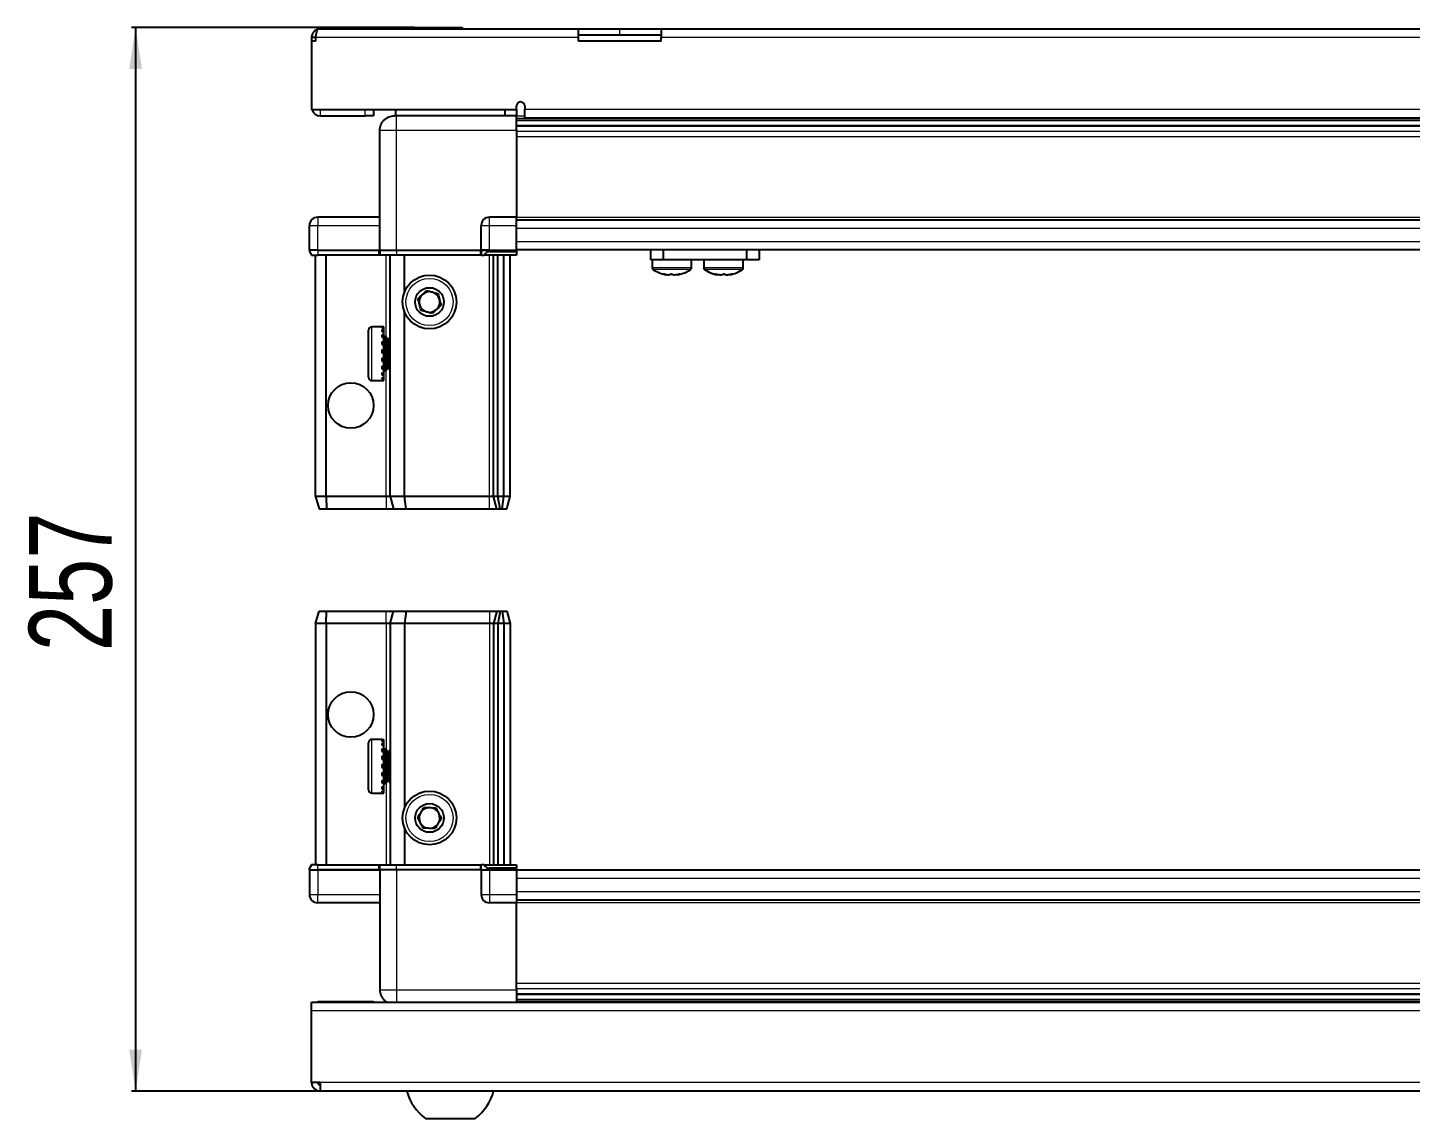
# Model space of a CAD drawing. Header units: millimetres. Extents: x 877 to 2763, y 126 to 1887.
# Drawn here: x 932.6 to 1266.6, y 125.5 to 389.1 of the extents above; entities that cross this region are included whole.
import ezdxf

# ---------------------------------------------------------------- set-up
doc = ezdxf.new("R2010")
doc.units = ezdxf.units.MM
doc.layers.add('FORMAT', color=7, linetype='Continuous')
doc.styles.add('SLDTEXTSTYLE0', font='TXT', dxfattribs={"width": 0.75})
doc.dimstyles.new('SLDDIMSTYLE0', dxfattribs={"dimtxt": 20, "dimasz": 10, "dimexe": 0, "dimexo": 0.0625, "dimgap": 5, "dimtad": 2, "dimdec": 1, "dimrnd": 1e-09, "dimzin": 12, "dimdsep": 46, "dimtxsty": 'SLDTEXTSTYLE0', "dimsah": 1, "dimcen": 0.09, "dimadec": 0, "dimazin": 3, "dimtfac": 1, "dimtofl": 0, "dimtmove": 0, "dimatfit": 3, "dimfxl": 0, "dimfrac": 2, "dimtolj": 1, "dimtzin": 12, "dimarcsym": 0})

# ---------------------------------------------------------------- blocks, each defined once
blk = doc.blocks.new('_D_10')
at = {"layer": 'FORMAT'}
for p, q in [((1026.03, 389.1), (957.67, 389.1)), ((958.67, 389.1), (958.67, 132.1)), ((1003.26, 132.1), (957.67, 132.1))]:
    blk.add_line(p, q, dxfattribs=at)
for points in [[(958.67, 389.1), (957.13, 379.1), (960.21, 379.1)], [(958.67, 132.1), (960.21, 142.1), (957.13, 142.1)]]:
    blk.add_solid(points, dxfattribs=at)
at = {"layer": 'FORMAT', "insert": (932.89, 238.44), "char_height": 20, "attachment_point": 1, "rotation": 90, "style": 'SLDTEXTSTYLE0'}
blk.add_mtext('257', dxfattribs=at)

msp = doc.modelspace()

# ---------------------------------------------------------------- linework, layer by layer
at = {"color": 7, "linetype": 'Continuous', "lineweight": 25}
for p, q in [((1002.77, 388.8), (1065.67, 388.8)), ((1026.04, 389.1), (1026.04, 388.8)), ((1026.04, 389.1), (1037.61, 389.1)), ((1037.61, 388.8), (1037.61, 389.1)), ((1065.67, 386.7), (1065.67, 388.8)), ((1065.67, 388.8), (1075.67, 388.8)), ((1075.67, 388.8), (1085.67, 388.8)), ((1085.67, 388.8), (1515.67, 388.8)), ((1085.67, 388.8), (1085.67, 386.7)), ((1002.17, 386.7), (1001.17, 386.7)), ((1001.17, 386.7), (1001.17, 385.8)), ((1001.17, 385.8), (1001.17, 369.3)), ((1002.17, 385.8), (1001.17, 385.8)), ((1002.17, 386.7), (1002.17, 385.8)), ((1075.67, 387.3), (1065.67, 387.3)), ((1065.67, 385.8), (1065.67, 386.7)), ((1085.67, 385.8), (1065.67, 385.8)), ((1085.67, 387.3), (1075.67, 387.3)), ((1085.67, 385.8), (1085.67, 386.7)), ((1001.17, 369.3), (1050.67, 369.3)), ((1003.27, 367.8), (1014.17, 367.8)), ((1016.17, 367.8), (1014.17, 367.8)), ((1016.17, 369.3), (1016.17, 367.8)), ((1021.42, 369.3), (1021.42, 367.8)), ((1050.67, 367.8), (1021.67, 367.8)), ((1047.92, 367.8), (1047.92, 369.3)), ((1050.67, 369.3), (1050.67, 370.15)), ((1050.67, 369.3), (1050.67, 367.8)), ((1052.67, 370.15), (1052.67, 369.4)), ((1052.67, 367.3), (1052.67, 369.4)), ((1017.67, 335.3), (1017.67, 364.3)), ((1050.67, 367.15), (1074.55, 367.15)), ((1550.67, 365.36), (1050.67, 365.36)), ((1550.67, 365.33), (1050.67, 365.33)), ((1050.67, 364.3), (1050.67, 343.3)), ((1052.67, 367.3), (1548.67, 367.3)), ((1069.17, 367.3), (1069.17, 367.15)), ((1069.34, 367.3), (1069.34, 367.15)), ((1069.54, 367.3), (1069.54, 367.15)), ((1070.09, 367.3), (1070.09, 367.15)), ((1070.51, 367.3), (1070.51, 367.15)), ((1071.4, 367.3), (1071.4, 367.15)), ((1071.98, 367.3), (1071.98, 367.15)), ((1073.12, 367.3), (1073.12, 367.15)), ((1073.81, 367.3), (1073.81, 367.15)), ((1074.55, 367.15), (1075.09, 367.15)), ((1075.09, 367.3), (1075.09, 367.15)), ((1075.09, 367.15), (1075.1, 367.15)), ((1075.1, 367.15), (1075.83, 367.15)), ((1075.28, 367.3), (1075.28, 367.15)), ((1075.78, 367.3), (1075.78, 367.15)), ((1075.83, 367.3), (1075.83, 367.15)), ((1075.83, 367.15), (1076.79, 367.15)), ((1075.83, 367.15), (1075.83, 367.15)), ((1076.79, 367.15), (1524.55, 367.15)), ((1077.12, 367.3), (1077.12, 367.15)), ((1077.13, 367.3), (1077.13, 367.15)), ((1077.83, 367.3), (1077.83, 367.15)), ((1079.01, 367.3), (1079.01, 367.15)), ((1079.62, 367.3), (1079.62, 367.15)), ((1080.57, 367.3), (1080.57, 367.15)), ((1081.02, 367.3), (1081.02, 367.15)), ((1081.65, 367.3), (1081.65, 367.15)), ((1081.9, 367.3), (1081.9, 367.15)), ((1082.15, 367.3), (1082.15, 367.15)), ((1082.17, 367.3), (1082.17, 367.15)), ((1000.67, 335.3), (1000.67, 341.3)), ((1017.67, 343.3), (1002.67, 343.3)), ((1042.17, 335.3), (1042.17, 341.3)), ((1050.67, 343.3), (1044.17, 343.3)), ((1050.67, 341.3), (1050.67, 343.3)), ((1050.67, 342.65), (1550.67, 342.65)), ((1050.67, 335.3), (1050.67, 341.3)), ((1000.67, 335.3), (1000.67, 334.97)), ((1002.67, 335.3), (1000.67, 335.3)), ((1000.67, 335.3), (1000.67, 334.97)), ((1000.67, 335.3), (1000.67, 335.3)), ((1000.67, 334.97), (1001.17, 334.1)), ((1000.67, 334.97), (1001.17, 334.1)), ((1001.17, 334.1), (1002.67, 334.1)), ((1002.17, 275.8), (1002.17, 334.1)), ((1002.67, 335.3), (1017.47, 335.3)), ((1017.47, 334.1), (1002.67, 334.1)), ((1004.67, 275.8), (1004.67, 334.1)), ((1017.47, 335.3), (1017.67, 335.3)), ((1017.67, 334.1), (1017.47, 334.1)), ((1017.67, 335.3), (1017.67, 334.1)), ((1017.67, 335.3), (1021.67, 335.3)), ((1021.67, 334.1), (1017.67, 334.1)), ((1020.17, 275.8), (1020.17, 334.1)), ((1021.67, 335.3), (1041.97, 335.3)), ((1041.97, 334.1), (1021.67, 334.1)), ((1023.67, 325.3), (1023.67, 334.1)), ((1041.97, 335.3), (1042.17, 335.3)), ((1042.17, 334.1), (1041.97, 334.1)), ((1042.17, 335.3), (1042.17, 334.1)), ((1044.17, 335.3), (1042.17, 335.3)), ((1042.17, 335.3), (1044.17, 335.3)), ((1042.17, 334.1), (1042.85, 334.1)), ((1050.67, 334.1), (1042.85, 334.1)), ((1044.17, 335.3), (1050.67, 335.3)), ((1044.17, 334.97), (1050.67, 334.97)), ((1045.17, 275.8), (1045.17, 334.1)), ((1046.17, 275.8), (1046.17, 334.1)), ((1047.67, 275.8), (1047.67, 334.1)), ((1049.17, 275.8), (1049.17, 334.1)), ((1050.67, 335.45), (1550.67, 335.45)), ((1050.67, 335.3), (1050.67, 334.97)), ((1050.67, 334.97), (1050.67, 334.1)), ((1083.12, 332.95), (1083.12, 335.45)), ((1086.12, 335.45), (1086.12, 332.95)), ((1106.32, 332.95), (1106.32, 335.45)), ((1109.32, 335.45), (1109.32, 332.95)), ((1086.12, 332.95), (1083.12, 332.95)), ((1083.47, 332.95), (1083.47, 331.05)), ((1106.32, 332.95), (1086.12, 332.95)), ((1092.97, 331.05), (1092.97, 332.95)), ((1095.92, 332.95), (1095.92, 331.05)), ((1095.97, 332.95), (1095.97, 331.05)), ((1105.47, 331.05), (1105.47, 332.95)), ((1109.32, 332.95), (1106.32, 332.95)), ((1023.67, 275.8), (1023.67, 320.3)), ((1014.97, 304.6), (1014.97, 316)), ((1018.67, 316.8), (1015.77, 316.8)), ((1018.17, 316.71), (1018.67, 316.71)), ((1018.17, 316.71), (1018.17, 316.55)), ((1018.17, 316.55), (1018.67, 316.55)), ((1018.17, 316.06), (1018.67, 316.06)), ((1018.17, 316.06), (1018.17, 315.68)), ((1018.17, 315.68), (1018.67, 315.68)), ((1018.17, 314.84), (1018.67, 314.84)), ((1018.17, 314.84), (1018.17, 314.28)), ((1018.17, 314.28), (1018.67, 314.28)), ((1018.67, 316.71), (1018.67, 316.8)), ((1018.67, 316.55), (1018.67, 316.71)), ((1018.67, 316.06), (1018.67, 316.55)), ((1018.67, 315.68), (1018.67, 316.06)), ((1018.67, 314.84), (1018.67, 315.68)), ((1018.67, 314.28), (1018.67, 314.84)), ((1018.77, 314.7), (1018.67, 314.7)), ((1018.67, 313.18), (1018.67, 314.28)), ((1018.77, 313.19), (1018.77, 314.7)), ((1019.66, 313.61), (1019.17, 314.3)), ((1019.17, 306.3), (1019.17, 314.3)), ((1020.14, 314.3), (1019.66, 313.61)), ((1020.17, 314.3), (1020.14, 314.3)), ((1020.14, 306.3), (1020.14, 314.3)), ((1018.17, 313.18), (1018.67, 313.18)), ((1018.17, 313.18), (1018.17, 312.5)), ((1018.17, 312.5), (1018.67, 312.5)), ((1018.17, 311.24), (1018.67, 311.24)), ((1018.17, 311.24), (1018.17, 310.5)), ((1018.17, 310.94), (1018.67, 310.94)), ((1018.67, 312.5), (1018.67, 313.18)), ((1018.67, 311.24), (1018.67, 312.5)), ((1018.67, 310.94), (1018.67, 311.24)), ((1018.77, 305.9), (1018.77, 313.19)), ((1019.66, 307), (1019.66, 313.61)), ((1018.17, 310.5), (1018.67, 310.5)), ((1018.17, 309.21), (1018.67, 309.21)), ((1018.17, 309.21), (1018.17, 308.49)), ((1018.17, 309.07), (1018.67, 309.07)), ((1018.17, 308.49), (1018.67, 308.49)), ((1018.67, 309.21), (1018.67, 310.5)), ((1018.67, 308.49), (1018.67, 309.07)), ((1018.67, 307.28), (1018.67, 308.49)), ((1018.17, 307.28), (1018.67, 307.28)), ((1018.17, 307.28), (1018.17, 306.65)), ((1018.17, 306.65), (1018.67, 306.65)), ((1018.17, 305.65), (1018.67, 305.65)), ((1018.17, 305.65), (1018.17, 305.17)), ((1018.17, 305.17), (1018.67, 305.17)), ((1018.17, 304.48), (1018.67, 304.48)), ((1018.17, 304.48), (1018.17, 304.19)), ((1018.17, 304.19), (1018.67, 304.19)), ((1018.67, 306.65), (1018.67, 307.28)), ((1018.67, 305.65), (1018.67, 306.65)), ((1018.67, 305.9), (1018.77, 305.9)), ((1018.67, 305.17), (1018.67, 305.65)), ((1018.67, 304.48), (1018.67, 305.17)), ((1018.67, 304.19), (1018.67, 304.48)), ((1018.67, 303.87), (1018.67, 304.19)), ((1019.17, 306.3), (1019.66, 307)), ((1019.66, 307), (1020.14, 306.3)), ((1020.14, 306.3), (1020.17, 306.3)), ((1015.77, 303.8), (1018.67, 303.8)), ((1018.17, 303.87), (1018.67, 303.87)), ((1018.17, 303.87), (1018.17, 303.81)), ((1018.17, 303.81), (1018.67, 303.81)), ((1018.67, 303.81), (1018.67, 303.87)), ((1018.67, 303.8), (1018.67, 303.81)), ((1004.67, 275.8), (1002.17, 275.8)), ((1002.17, 275.8), (1002.98, 272.8)), ((1019.17, 275.8), (1004.67, 275.8)), ((1004.67, 275.8), (1004.83, 272.8)), ((1020.17, 275.8), (1019.17, 275.8)), ((1023.67, 275.8), (1020.17, 275.8)), ((1020.17, 275.8), (1020.98, 272.8)), ((1044.17, 275.8), (1023.67, 275.8)), ((1024.01, 272.8), (1023.67, 275.8)), ((1045.17, 275.8), (1044.17, 275.8)), ((1046.17, 275.8), (1045.17, 275.8)), ((1045.98, 272.8), (1045.17, 275.8)), ((1047.67, 275.8), (1046.17, 275.8)), ((1046.72, 272.8), (1046.17, 275.8)), ((1047.22, 272.8), (1047.67, 275.8)), ((1049.17, 275.8), (1047.67, 275.8)), ((1048.37, 272.8), (1049.17, 275.8)), ((1002.98, 272.8), (1004.83, 272.8)), ((1004.83, 272.8), (1019.17, 272.8)), ((1019.17, 272.8), (1020.98, 272.8)), ((1020.98, 272.8), (1024.01, 272.8)), ((1024.01, 272.8), (1044.17, 272.8)), ((1044.17, 272.8), (1045.98, 272.8)), ((1045.98, 272.8), (1046.72, 272.8)), ((1046.72, 272.8), (1047.22, 272.8)), ((1047.22, 272.8), (1048.37, 272.8)), ((1002.17, 245.1), (1002.98, 248.1)), ((1002.98, 248.1), (1004.83, 248.1)), ((1004.67, 245.1), (1004.83, 248.1)), ((1004.83, 248.1), (1019.17, 248.1)), ((1019.17, 248.1), (1020.98, 248.1)), ((1020.17, 245.1), (1020.98, 248.1)), ((1020.98, 248.1), (1024.01, 248.1)), ((1024.01, 248.1), (1023.67, 245.1)), ((1024.01, 248.1), (1044.17, 248.1)), ((1044.17, 248.1), (1045.98, 248.1)), ((1045.98, 248.1), (1045.17, 245.1)), ((1045.98, 248.1), (1046.72, 248.1)), ((1046.72, 248.1), (1046.17, 245.1)), ((1046.72, 248.1), (1047.22, 248.1)), ((1047.22, 248.1), (1047.67, 245.1)), ((1047.22, 248.1), (1048.37, 248.1)), ((1048.37, 248.1), (1049.17, 245.1)), ((1004.67, 245.1), (1002.17, 245.1)), ((1002.17, 245.1), (1002.17, 186.8)), ((1019.17, 245.1), (1004.67, 245.1)), ((1004.67, 245.1), (1004.67, 186.8)), ((1020.17, 245.1), (1019.17, 245.1)), ((1023.67, 245.1), (1020.17, 245.1)), ((1020.17, 245.1), (1020.17, 186.8)), ((1044.17, 245.1), (1023.67, 245.1)), ((1023.67, 245.1), (1023.67, 200.6)), ((1045.17, 245.1), (1044.17, 245.1)), ((1046.17, 245.1), (1045.17, 245.1)), ((1045.17, 245.1), (1045.17, 186.8)), ((1047.67, 245.1), (1046.17, 245.1)), ((1046.17, 245.1), (1046.17, 186.8)), ((1049.17, 245.1), (1047.67, 245.1)), ((1047.67, 245.1), (1047.67, 186.8)), ((1049.17, 245.1), (1049.17, 186.8)), ((1014.97, 204.91), (1014.97, 216.3)), ((1018.17, 217.1), (1015.77, 217.1)), ((1018.17, 217.1), (1018.17, 217.1)), ((1018.17, 217.1), (1018.67, 217.1)), ((1018.17, 216.91), (1018.67, 216.91)), ((1018.17, 216.91), (1018.17, 216.69)), ((1018.17, 216.69), (1018.67, 216.69)), ((1018.17, 216.12), (1018.67, 216.12)), ((1018.17, 216.12), (1018.17, 215.69)), ((1018.17, 215.69), (1018.67, 215.69)), ((1018.17, 214.78), (1018.67, 214.78)), ((1018.17, 214.78), (1018.17, 214.19)), ((1018.17, 214.19), (1018.67, 214.19)), ((1018.67, 216.91), (1018.67, 217.1)), ((1018.67, 216.69), (1018.67, 216.91)), ((1018.67, 216.12), (1018.67, 216.69)), ((1018.67, 215.69), (1018.67, 216.12)), ((1018.67, 214.78), (1018.67, 215.69)), ((1018.77, 215), (1018.67, 215)), ((1018.67, 214.19), (1018.67, 214.78)), ((1018.67, 213.04), (1018.67, 214.19)), ((1018.77, 206.2), (1018.77, 215)), ((1019.66, 213.91), (1019.17, 214.6)), ((1019.17, 206.61), (1019.17, 214.6)), ((1020.14, 214.6), (1019.66, 213.91)), ((1019.66, 207.3), (1019.66, 213.91)), ((1020.17, 214.6), (1020.14, 214.6)), ((1020.14, 206.61), (1020.14, 214.6)), ((1018.17, 213.04), (1018.67, 213.04)), ((1018.17, 213.04), (1018.17, 212.34)), ((1018.17, 212.34), (1018.67, 212.34)), ((1018.17, 211.06), (1018.67, 211.06)), ((1018.17, 211.06), (1018.17, 210.32)), ((1018.17, 210.91), (1018.67, 210.91)), ((1018.67, 212.34), (1018.67, 213.04)), ((1018.67, 211.06), (1018.67, 212.34)), ((1018.67, 210.91), (1018.67, 211.06)), ((1018.17, 210.41), (1018.67, 210.41)), ((1018.17, 210.32), (1018.67, 210.32)), ((1018.17, 209.03), (1018.67, 209.03)), ((1018.17, 209.03), (1018.17, 208.33)), ((1018.17, 208.33), (1018.67, 208.33)), ((1018.17, 207.16), (1018.67, 207.16)), ((1018.17, 207.16), (1018.17, 206.56)), ((1018.67, 210.32), (1018.67, 210.41)), ((1018.67, 209.03), (1018.67, 210.32)), ((1018.67, 208.33), (1018.67, 209.03)), ((1018.67, 207.16), (1018.67, 208.33)), ((1018.67, 206.56), (1018.67, 207.16)), ((1019.17, 206.6), (1019.66, 207.3)), ((1019.66, 207.3), (1020.14, 206.6)), ((1015.77, 204.1), (1018.17, 204.1)), ((1018.17, 206.56), (1018.67, 206.56)), ((1018.17, 205.63), (1018.67, 205.63)), ((1018.17, 205.63), (1018.17, 205.18)), ((1018.17, 205.18), (1018.67, 205.18)), ((1018.17, 204.58), (1018.67, 204.58)), ((1018.17, 204.58), (1018.17, 204.34)), ((1018.17, 204.34), (1018.67, 204.34)), ((1018.17, 204.12), (1018.67, 204.12)), ((1018.17, 204.12), (1018.17, 204.1)), ((1018.17, 204.11), (1018.67, 204.11)), ((1018.67, 205.63), (1018.67, 206.56)), ((1018.67, 206.2), (1018.77, 206.2)), ((1018.67, 205.18), (1018.67, 205.63)), ((1018.67, 204.58), (1018.67, 205.18)), ((1018.67, 204.34), (1018.67, 204.58)), ((1018.67, 204.12), (1018.67, 204.34)), ((1018.67, 204.11), (1018.67, 204.12)), ((1020.14, 206.6), (1020.17, 206.6)), ((1023.67, 195.6), (1023.67, 186.8)), ((1001.17, 186.8), (1000.67, 185.94)), ((1000.67, 185.6), (1000.67, 185.94)), ((1000.67, 185.6), (1002.67, 185.6)), ((1000.67, 185.6), (1000.67, 179.6)), ((1002.67, 186.8), (1001.17, 186.8)), ((1002.67, 186.8), (1017.47, 186.8)), ((1017.47, 185.6), (1002.67, 185.6)), ((1002.67, 185.6), (1017.47, 185.6)), ((1017.47, 186.8), (1017.67, 186.8)), ((1017.67, 185.6), (1017.47, 185.6)), ((1017.67, 185.6), (1017.67, 186.8)), ((1017.67, 186.8), (1021.67, 186.8)), ((1021.67, 185.6), (1017.67, 185.6)), ((1017.67, 185.6), (1017.67, 156.6)), ((1021.67, 186.8), (1041.97, 186.8)), ((1041.97, 185.6), (1021.67, 185.6)), ((1041.97, 186.8), (1042.17, 186.8)), ((1042.17, 185.6), (1041.97, 185.6)), ((1042.17, 185.6), (1042.17, 186.8)), ((1042.85, 186.8), (1042.17, 186.8)), ((1042.17, 185.6), (1044.17, 185.6)), ((1042.17, 185.6), (1042.17, 179.6)), ((1042.85, 186.8), (1050.67, 186.8)), ((1050.67, 185.94), (1044.17, 185.94)), ((1050.67, 185.6), (1044.17, 185.6)), ((1044.17, 185.6), (1050.67, 185.6)), ((1050.67, 186.8), (1050.67, 185.94)), ((1050.67, 185.94), (1050.67, 185.94)), ((1050.67, 185.6), (1050.67, 185.94)), ((1050.67, 185.6), (1050.67, 185.6)), ((1050.67, 185.6), (1050.67, 179.6)), ((1550.67, 185.45), (1050.67, 185.45)), ((1017.67, 177.6), (1002.67, 177.6)), ((1050.67, 177.6), (1044.17, 177.6)), ((1050.67, 179.6), (1050.67, 177.6)), ((1550.67, 178.25), (1050.67, 178.25)), ((1050.67, 156.6), (1050.67, 177.6)), ((1016.17, 153.7), (1003.27, 153.7)), ((1016.17, 153.7), (1016.17, 153.6)), ((1050.67, 155.58), (1550.67, 155.58)), ((1050.67, 155.55), (1550.67, 155.55)), ((1074.55, 153.75), (1050.67, 153.75)), ((1069.17, 153.6), (1069.17, 153.75)), ((1069.21, 153.6), (1069.21, 153.75)), ((1069.48, 153.6), (1069.48, 153.75)), ((1069.74, 153.6), (1069.74, 153.75)), ((1070.39, 153.6), (1070.39, 153.75)), ((1070.86, 153.6), (1070.86, 153.75)), ((1071.82, 153.6), (1071.82, 153.75)), ((1072.44, 153.6), (1072.44, 153.75)), ((1073.63, 153.6), (1073.63, 153.75)), ((1074.29, 153.6), (1074.29, 153.75)), ((1074.34, 153.6), (1074.34, 153.75)), ((1075.64, 153.75), (1074.55, 153.75)), ((1076.37, 153.75), (1075.64, 153.75)), ((1075.64, 153.6), (1075.64, 153.75)), ((1075.64, 153.75), (1075.64, 153.75)), ((1075.65, 153.6), (1075.65, 153.75)), ((1076.15, 153.6), (1076.15, 153.75)), ((1076.38, 153.75), (1076.37, 153.75)), ((1076.38, 153.6), (1076.38, 153.75)), ((1076.79, 153.75), (1076.38, 153.75)), ((1524.55, 153.75), (1076.79, 153.75)), ((1077.65, 153.6), (1077.65, 153.75)), ((1078.34, 153.6), (1078.34, 153.75)), ((1079.47, 153.6), (1079.47, 153.75)), ((1080.04, 153.6), (1080.04, 153.75)), ((1080.91, 153.6), (1080.91, 153.75)), ((1081.31, 153.6), (1081.31, 153.75)), ((1081.84, 153.6), (1081.84, 153.75)), ((1082.04, 153.6), (1082.04, 153.75)), ((1082.17, 153.6), (1082.17, 153.75)), ((1001.17, 151.5), (1001.17, 153.6)), ((1001.17, 153.6), (1600.17, 153.6)), ((1001.17, 134.2), (1001.17, 151.5)), ((1003.27, 134.2), (1001.17, 134.2)), ((1003.27, 134.2), (1003.27, 132.1)), ((1598.07, 132.1), (1003.27, 132.1)), ((1028.67, 125.5), (1040.67, 125.5))]:
    msp.add_line(p, q, dxfattribs=at)
at = {"color": 8, "linetype": 'Continuous', "lineweight": 18}
for p, q in [((1075.67, 387.3), (1075.67, 388.8)), ((1065.67, 386.7), (1002.17, 386.7)), ((1515.67, 386.7), (1085.67, 386.7)), ((1003.27, 369.3), (1003.27, 367.8)), ((1014.17, 367.8), (1014.17, 369.3)), ((1050.67, 367.8), (1052.67, 367.8)), ((1052.67, 369.4), (1548.67, 369.4)), ((1021.67, 364.3), (1050.67, 364.3)), ((1021.67, 335.3), (1021.67, 364.3)), ((1550.67, 366.57), (1050.67, 366.57)), ((1050.67, 364.12), (1550.67, 364.12)), ((1550.67, 362.71), (1050.67, 362.71)), ((1000.67, 341.3), (1002.67, 341.3)), ((1002.67, 343.3), (1002.67, 341.3)), ((1002.67, 335.3), (1002.67, 341.3)), ((1002.67, 341.3), (1017.67, 341.3)), ((1042.17, 341.3), (1044.17, 341.3)), ((1044.17, 341.3), (1044.17, 343.3)), ((1044.17, 335.3), (1044.17, 341.3)), ((1044.17, 341.3), (1050.67, 341.3)), ((1050.67, 343.3), (1550.67, 343.3)), ((1050.67, 340.65), (1550.67, 340.65)), ((1050.67, 337.45), (1550.67, 337.45)), ((1002.67, 335.3), (1002.67, 334.1)), ((1017.47, 334.1), (1017.47, 335.3)), ((1019.17, 314.3), (1019.17, 334.1)), ((1021.67, 335.3), (1021.67, 334.1)), ((1041.97, 334.1), (1041.97, 335.3)), ((1044.17, 335.3), (1044.17, 334.97)), ((1044.17, 275.8), (1044.17, 334.1)), ((1092.97, 331.05), (1083.47, 331.05)), ((1095.97, 331.05), (1095.92, 331.05)), ((1105.47, 331.05), (1095.97, 331.05)), ((1092.78, 330.68), (1083.67, 330.68)), ((1096.17, 330.68), (1096.12, 330.68)), ((1105.28, 330.68), (1096.17, 330.68)), ((1015.77, 303.8), (1015.77, 316.8)), ((1019.17, 275.8), (1019.17, 306.3)), ((1019.17, 275.8), (1019.17, 272.8)), ((1044.17, 272.8), (1044.17, 275.8)), ((1019.17, 245.1), (1019.17, 248.1)), ((1044.17, 248.1), (1044.17, 245.1)), ((1019.17, 245.1), (1019.17, 214.6)), ((1044.17, 245.1), (1044.17, 186.8)), ((1015.77, 204.11), (1015.77, 217.1)), ((1019.17, 206.6), (1019.17, 186.8)), ((1002.67, 185.6), (1002.67, 186.8)), ((1002.67, 185.6), (1002.67, 179.6)), ((1017.47, 185.6), (1017.47, 186.8)), ((1021.67, 185.6), (1021.67, 186.8)), ((1021.67, 185.6), (1021.67, 156.6)), ((1041.97, 185.6), (1041.97, 186.8)), ((1044.17, 185.6), (1044.17, 185.94)), ((1044.17, 185.6), (1044.17, 179.6)), ((1050.67, 185.6), (1050.67, 185.94)), ((1550.67, 183.45), (1050.67, 183.45)), ((1000.67, 179.6), (1002.67, 179.6)), ((1002.67, 179.6), (1017.67, 179.6)), ((1002.67, 177.6), (1002.67, 179.6)), ((1042.17, 179.6), (1044.17, 179.6)), ((1044.17, 179.6), (1050.67, 179.6)), ((1044.17, 179.6), (1044.17, 177.6)), ((1550.67, 180.25), (1050.67, 180.25)), ((1550.67, 177.6), (1050.67, 177.6)), ((1050.67, 158.2), (1550.67, 158.2)), ((1003.27, 153.6), (1003.27, 153.7)), ((1021.67, 156.6), (1050.67, 156.6)), ((1550.67, 156.79), (1050.67, 156.79)), ((1050.67, 154.34), (1550.67, 154.34)), ((1600.17, 151.5), (1001.17, 151.5)), ((1598.07, 134.2), (1003.27, 134.2))]:
    msp.add_line(p, q, dxfattribs=at)
at = {"color": 7, "linetype": 'Continuous', "lineweight": 25, "flags": 128}
msp.add_lwpolyline([(1003.27, 153.7), (1002.86, 153.66), (1002.63, 153.6)], dxfattribs=at)
at = {"color": 7, "linetype": 'Continuous', "lineweight": 25}
for centre, radius in [((1029.67, 322.8), 6.5), ((1029.67, 322.8), 3.46), ((1010.67, 297.8), 5.5), ((1010.67, 223.1), 5.5), ((1029.67, 198.1), 6.5), ((1029.67, 198.1), 3.46)]:
    msp.add_circle(centre, radius, dxfattribs=at)
at = {"color": 8, "linetype": 'Continuous', "lineweight": 18}
for centre in [(1029.67, 322.8), (1029.67, 198.1)]:
    msp.add_circle(centre, 5.7, dxfattribs=at)
at = {"color": 7, "linetype": 'Continuous', "lineweight": 25}
for centre, radius, start, end in [((1051.67, 370.15), 1, 0, 180), ((1003.27, 369.9), 2.1, 196.6015, 270), ((1002.67, 341.3), 2, 90, 180), ((1044.17, 341.3), 2, 90, 180), ((1083.92, 331.05), 0.45, 180, 235.2821), ((1092.52, 331.05), 0.45, 304.7179, 0), ((1096.37, 331.05), 0.45, 180, 235.2821), ((1096.42, 331.05), 0.45, 180, 235.2821), ((1105.02, 331.05), 0.45, 304.7179, 0), ((1088.22, 337.25), 8, 235.2821, 258.9392), ((1088.22, 337.25), 8, 281.0076, 304.7179), ((1100.67, 337.25), 8, 235.2821, 256.5411), ((1100.72, 337.25), 8, 235.2821, 259.0625), ((1100.72, 337.25), 8, 280.8753, 304.7179), ((1029.67, 322.8), 2.5, 134.9221, 194.9221), ((1029.67, 322.8), 2.5, 74.9221, 134.9221), ((1029.67, 322.8), 2.5, 14.9221, 74.9221), ((1029.67, 322.8), 2.5, 194.9221, 254.9221), ((1029.67, 322.8), 2.5, 254.9221, 314.9221), ((1029.67, 322.8), 2.5, 314.9221, 14.9221), ((1015.77, 316), 0.8, 90, 180), ((1019.17, 314.7), 0.4, 180, 270), ((1015.77, 304.6), 0.8, 180, 270), ((1019.17, 305.9), 0.4, 90, 180), ((1015.77, 216.3), 0.8, 90, 180), ((1019.17, 215), 0.4, 180, 270), ((1015.77, 204.9), 0.8, 180, 270), ((1019.17, 206.2), 0.4, 90, 180), ((1029.67, 198.1), 2.5, 87.376, 147.376), ((1029.67, 198.1), 2.5, 27.376, 87.376), ((1029.67, 198.1), 2.5, 147.376, 207.376), ((1029.67, 198.1), 2.5, 327.376, 27.376), ((1029.67, 198.1), 2.5, 207.376, 267.376), ((1029.67, 198.1), 2.5, 267.376, 327.376), ((1002.67, 179.6), 2, 180, 270), ((1044.17, 179.6), 2, 180, 270), ((1003.27, 134.2), 2.1, 180, 270), ((1003.27, 134.2), 0.6, 180, 270), ((1035.7, 135.13), 11.91, 194.7004, 233.8734), ((1033.65, 135.13), 11.91, 306.1266, 345.2996)]:
    msp.add_arc(centre, radius, start, end, dxfattribs=at)
for centre, start_param, end_param in [((1044.17, 331.51), 0, 0.722734), ((1044.17, 189.4), 2.418858, 3.141593)]:
    msp.add_ellipse(centre, major_axis=(0, 3.46), ratio=0.57735, start_param=start_param, end_param=end_param, dxfattribs=at)
for points, knots in [([(1002.8, 388.72), (1002.71, 388.71), (1002.38, 388.66), (1001.89, 388.33), (1001.42, 387.78), (1001.2, 387.2), (1001.18, 386.83), (1001.17, 386.7)], [0, 0, 0, 0, 0.097967, 0.353745, 0.609519, 0.865294, 1, 1, 1, 1]), ([(1002.17, 386.7), (1002.22, 386.96), (1002.31, 387.45), (1002.44, 388.09), (1002.57, 388.56), (1002.68, 388.78), (1002.75, 388.8), (1002.77, 388.8)], [0, 0, 0, 0, 0.230255, 0.448522, 0.666786, 0.88505, 1, 1, 1, 1]), ([(1017.67, 364.3), (1017.72, 364.75), (1017.79, 365.42), (1018.23, 366.24), (1018.68, 366.8), (1019.24, 367.25), (1020.05, 367.69), (1020.73, 367.76), (1021.17, 367.8)], [0, 0, 0, 0, 0.239457, 0.368361, 0.5, 0.631639, 0.760543, 1, 1, 1, 1]), ([(1021.67, 367.8), (1021.61, 367.8), (1021.48, 367.8), (1021.31, 367.8), (1021.19, 367.8), (1021.18, 367.8), (1021.17, 367.8)], [0, 0, 0, 0, 0.249394, 0.500333, 0.750167, 1, 1, 1, 1]), ([(1050.67, 364.3), (1050.67, 364.7), (1050.67, 365.49), (1050.67, 366.53), (1050.67, 367.33), (1050.67, 367.75), (1050.67, 367.79), (1050.67, 367.8)], [0, 0, 0, 0, 0.214694, 0.429388, 0.644082, 0.858775, 1, 1, 1, 1]), ([(1086.72, 329.4), (1086.72, 329.4), (1086.72, 329.39), (1086.59, 329.43), (1086.41, 329.48), (1086.26, 329.53), (1086.18, 329.57), (1086.17, 329.58), (1086.17, 329.58), (1086.18, 329.58), (1086.2, 329.57), (1086.28, 329.56), (1086.57, 329.49), (1086.95, 329.42), (1087.36, 329.39), (1087.63, 329.41), (1087.79, 329.48), (1087.89, 329.55), (1087.97, 329.57), (1087.99, 329.58), (1088.01, 329.58), (1088.03, 329.58), (1088.07, 329.57), (1088.17, 329.54), (1088.33, 329.47), (1088.55, 329.41), (1088.85, 329.39), (1089.19, 329.41), (1089.5, 329.46), (1089.74, 329.51), (1089.86, 329.54), (1089.94, 329.56), (1090, 329.57), (1090.03, 329.58), (1090.05, 329.58), (1090.05, 329.58), (1090.06, 329.58)], [0, 0, 0, 0, 0.026098, 0.079837, 0.137205, 0.178357, 0.199039, 0.20334, 0.207689, 0.210723, 0.214544, 0.22148, 0.248602, 0.355777, 0.404897, 0.454423, 0.54605, 0.591404, 0.597119, 0.601325, 0.604382, 0.607444, 0.611991, 0.624229, 0.678519, 0.75975, 0.804305, 0.849026, 0.923625, 0.95136, 0.968708, 0.979996, 0.991142, 0.995473, 0.998845, 1, 1, 1, 1]), ([(1090.06, 329.58), (1090.06, 329.58), (1090.07, 329.58), (1090.07, 329.57), (1090.03, 329.54), (1089.88, 329.47), (1089.75, 329.42), (1089.69, 329.39), (1089.74, 329.4), (1089.75, 329.4)], [0, 0, 0, 0, 0.0151829, 0.0365363, 0.0956997, 0.3601423, 0.6752387, 0.8745348, 1, 1, 1, 1]), ([(1099.21, 329.4), (1099.21, 329.4), (1099.23, 329.4), (1099.09, 329.44), (1098.93, 329.51), (1098.81, 329.56), (1098.81, 329.58), (1098.82, 329.58), (1098.83, 329.58), (1098.86, 329.57), (1098.94, 329.56), (1099.28, 329.48), (1099.71, 329.4), (1100.14, 329.39), (1100.36, 329.43), (1100.53, 329.48), (1100.65, 329.53), (1100.73, 329.57), (1100.78, 329.58), (1100.8, 329.58), (1100.83, 329.58), (1100.85, 329.57), (1100.91, 329.56), (1101.05, 329.49), (1101.2, 329.42), (1101.5, 329.39), (1101.89, 329.41), (1102.27, 329.48), (1102.57, 329.55), (1102.68, 329.57), (1102.7, 329.58), (1102.72, 329.58), (1102.72, 329.58), (1102.72, 329.57), (1102.66, 329.54), (1102.48, 329.47), (1102.28, 329.41), (1102.25, 329.4), (1102.24, 329.4)], [0, 0, 0, 0, 0.028363, 0.080682, 0.138356, 0.167292, 0.170918, 0.173795, 0.176698, 0.18005, 0.186399, 0.213077, 0.319019, 0.35398, 0.399283, 0.447645, 0.482337, 0.499772, 0.503397, 0.507064, 0.509622, 0.512843, 0.51869, 0.541554, 0.631904, 0.673313, 0.715064, 0.792307, 0.830541, 0.835358, 0.838904, 0.841481, 0.844063, 0.847895, 0.858212, 0.90398, 0.972459, 1, 1, 1, 1]), ([(1026.88, 323.56), (1027.25, 323.92), (1027.93, 324.6), (1028.61, 325.28), (1028.93, 325.59)], [0, 0, 0, 0, 0.5346859, 1, 1, 1, 1]), ([(1028.93, 325.59), (1029.43, 325.46), (1030.36, 325.21), (1031.29, 324.96), (1031.72, 324.84)], [0, 0, 0, 0, 0.534686, 1, 1, 1, 1]), ([(1031.72, 324.84), (1031.75, 324.72), (1031.9, 324.14), (1032.16, 323.18), (1032.37, 322.39), (1032.46, 322.05)], [0, 0, 0, 0, 0.1331247, 0.6370994, 1, 1, 1, 1]), ([(1027.63, 320.77), (1027.54, 321.1), (1027.33, 321.89), (1027.07, 322.86), (1026.92, 323.43), (1026.88, 323.56)], [0, 0, 0, 0, 0.3629006, 0.8668753, 1, 1, 1, 1]), ([(1030.42, 320.02), (1029.92, 320.15), (1028.99, 320.4), (1028.06, 320.65), (1027.63, 320.77)], [0, 0, 0, 0, 0.5346859, 1, 1, 1, 1]), ([(1032.46, 322.05), (1032.09, 321.69), (1031.41, 321.01), (1030.73, 320.33), (1030.42, 320.02)], [0, 0, 0, 0, 0.534686, 1, 1, 1, 1]), ([(1026.79, 198.24), (1027.07, 198.67), (1027.59, 199.48), (1028.1, 200.29), (1028.34, 200.67)], [0, 0, 0, 0, 0.534686, 1, 1, 1, 1]), ([(1028.34, 200.67), (1028.86, 200.64), (1029.82, 200.6), (1030.78, 200.56), (1031.23, 200.54)], [0, 0, 0, 0, 0.534686, 1, 1, 1, 1]), ([(1031.23, 200.54), (1031.39, 200.23), (1031.77, 199.5), (1032.22, 198.62), (1032.5, 198.08), (1032.56, 197.97)], [0, 0, 0, 0, 0.362901, 0.866875, 1, 1, 1, 1]), ([(1028.12, 195.67), (1028.06, 195.78), (1027.78, 196.32), (1027.33, 197.2), (1026.95, 197.93), (1026.79, 198.24)], [0, 0, 0, 0, 0.133125, 0.637099, 1, 1, 1, 1]), ([(1032.56, 197.97), (1032.28, 197.54), (1031.76, 196.73), (1031.24, 195.92), (1031, 195.54)], [0, 0, 0, 0, 0.534686, 1, 1, 1, 1]), ([(1031, 195.54), (1030.48, 195.56), (1029.52, 195.61), (1028.56, 195.65), (1028.12, 195.67)], [0, 0, 0, 0, 0.534686, 1, 1, 1, 1]), ([(1017.67, 156.6), (1017.72, 156.16), (1017.79, 155.49), (1018.23, 154.67), (1018.68, 154.12), (1019.09, 153.76), (1019.35, 153.63), (1019.39, 153.6)], [0, 0, 0, 0, 0.363018, 0.558438, 0.758004, 0.95757, 1, 1, 1, 1]), ([(1050.67, 156.6), (1050.67, 156.21), (1050.67, 155.42), (1050.67, 154.4), (1050.67, 153.77), (1050.67, 153.62), (1050.67, 153.6)], [0, 0, 0, 0, 0.32552, 0.65104, 0.97656, 1, 1, 1, 1])]:
    msp.add_open_spline(points, degree=3, knots=knots, dxfattribs=at)
at = {"color": 8, "linetype": 'Continuous', "lineweight": 18}
for points, knots in [([(1021.67, 364.3), (1021.67, 364.75), (1021.67, 365.42), (1021.67, 366.24), (1021.67, 366.8), (1021.67, 367.25), (1021.67, 367.69), (1021.67, 367.76), (1021.67, 367.8)], [0, 0, 0, 0, 0.239457, 0.368361, 0.5, 0.631639, 0.760543, 1, 1, 1, 1]), ([(1021.67, 156.6), (1021.67, 156.16), (1021.67, 155.49), (1021.67, 154.67), (1021.67, 154.12), (1021.67, 153.76), (1021.67, 153.63), (1021.67, 153.6)], [0, 0, 0, 0, 0.363018, 0.558438, 0.758004, 0.95757, 1, 1, 1, 1])]:
    msp.add_open_spline(points, degree=3, knots=knots, dxfattribs=at)
for points in [[(1017.67, 364.3), (1017.73, 364.3), (1017.85, 364.3), (1018.78, 364.3), (1020.1, 364.3), (1021.15, 364.3), (1021.67, 364.3)], [(1017.67, 156.6), (1017.73, 156.6), (1017.85, 156.6), (1018.78, 156.6), (1020.1, 156.6), (1021.15, 156.6), (1021.67, 156.6)]]:
    msp.add_open_spline(points, degree=3, dxfattribs=at)

# ---------------------------------------------------------------- dimensions: what is measured, and where the dimension line sits
at = {"layer": 'FORMAT'}
dim = msp.add_linear_dim(base=(958.67, 132.1), p1=(1026.04, 389.1), p2=(1003.27, 132.1), angle=90, dimstyle='SLDDIMSTYLE0', dxfattribs=at)
dim.commit()
dim.dimension.update_dxf_attribs({"geometry": '_D_10', "text_midpoint": (958.67, 260.6), "dimtype": 160})

doc.saveas('drawing.dxf')
